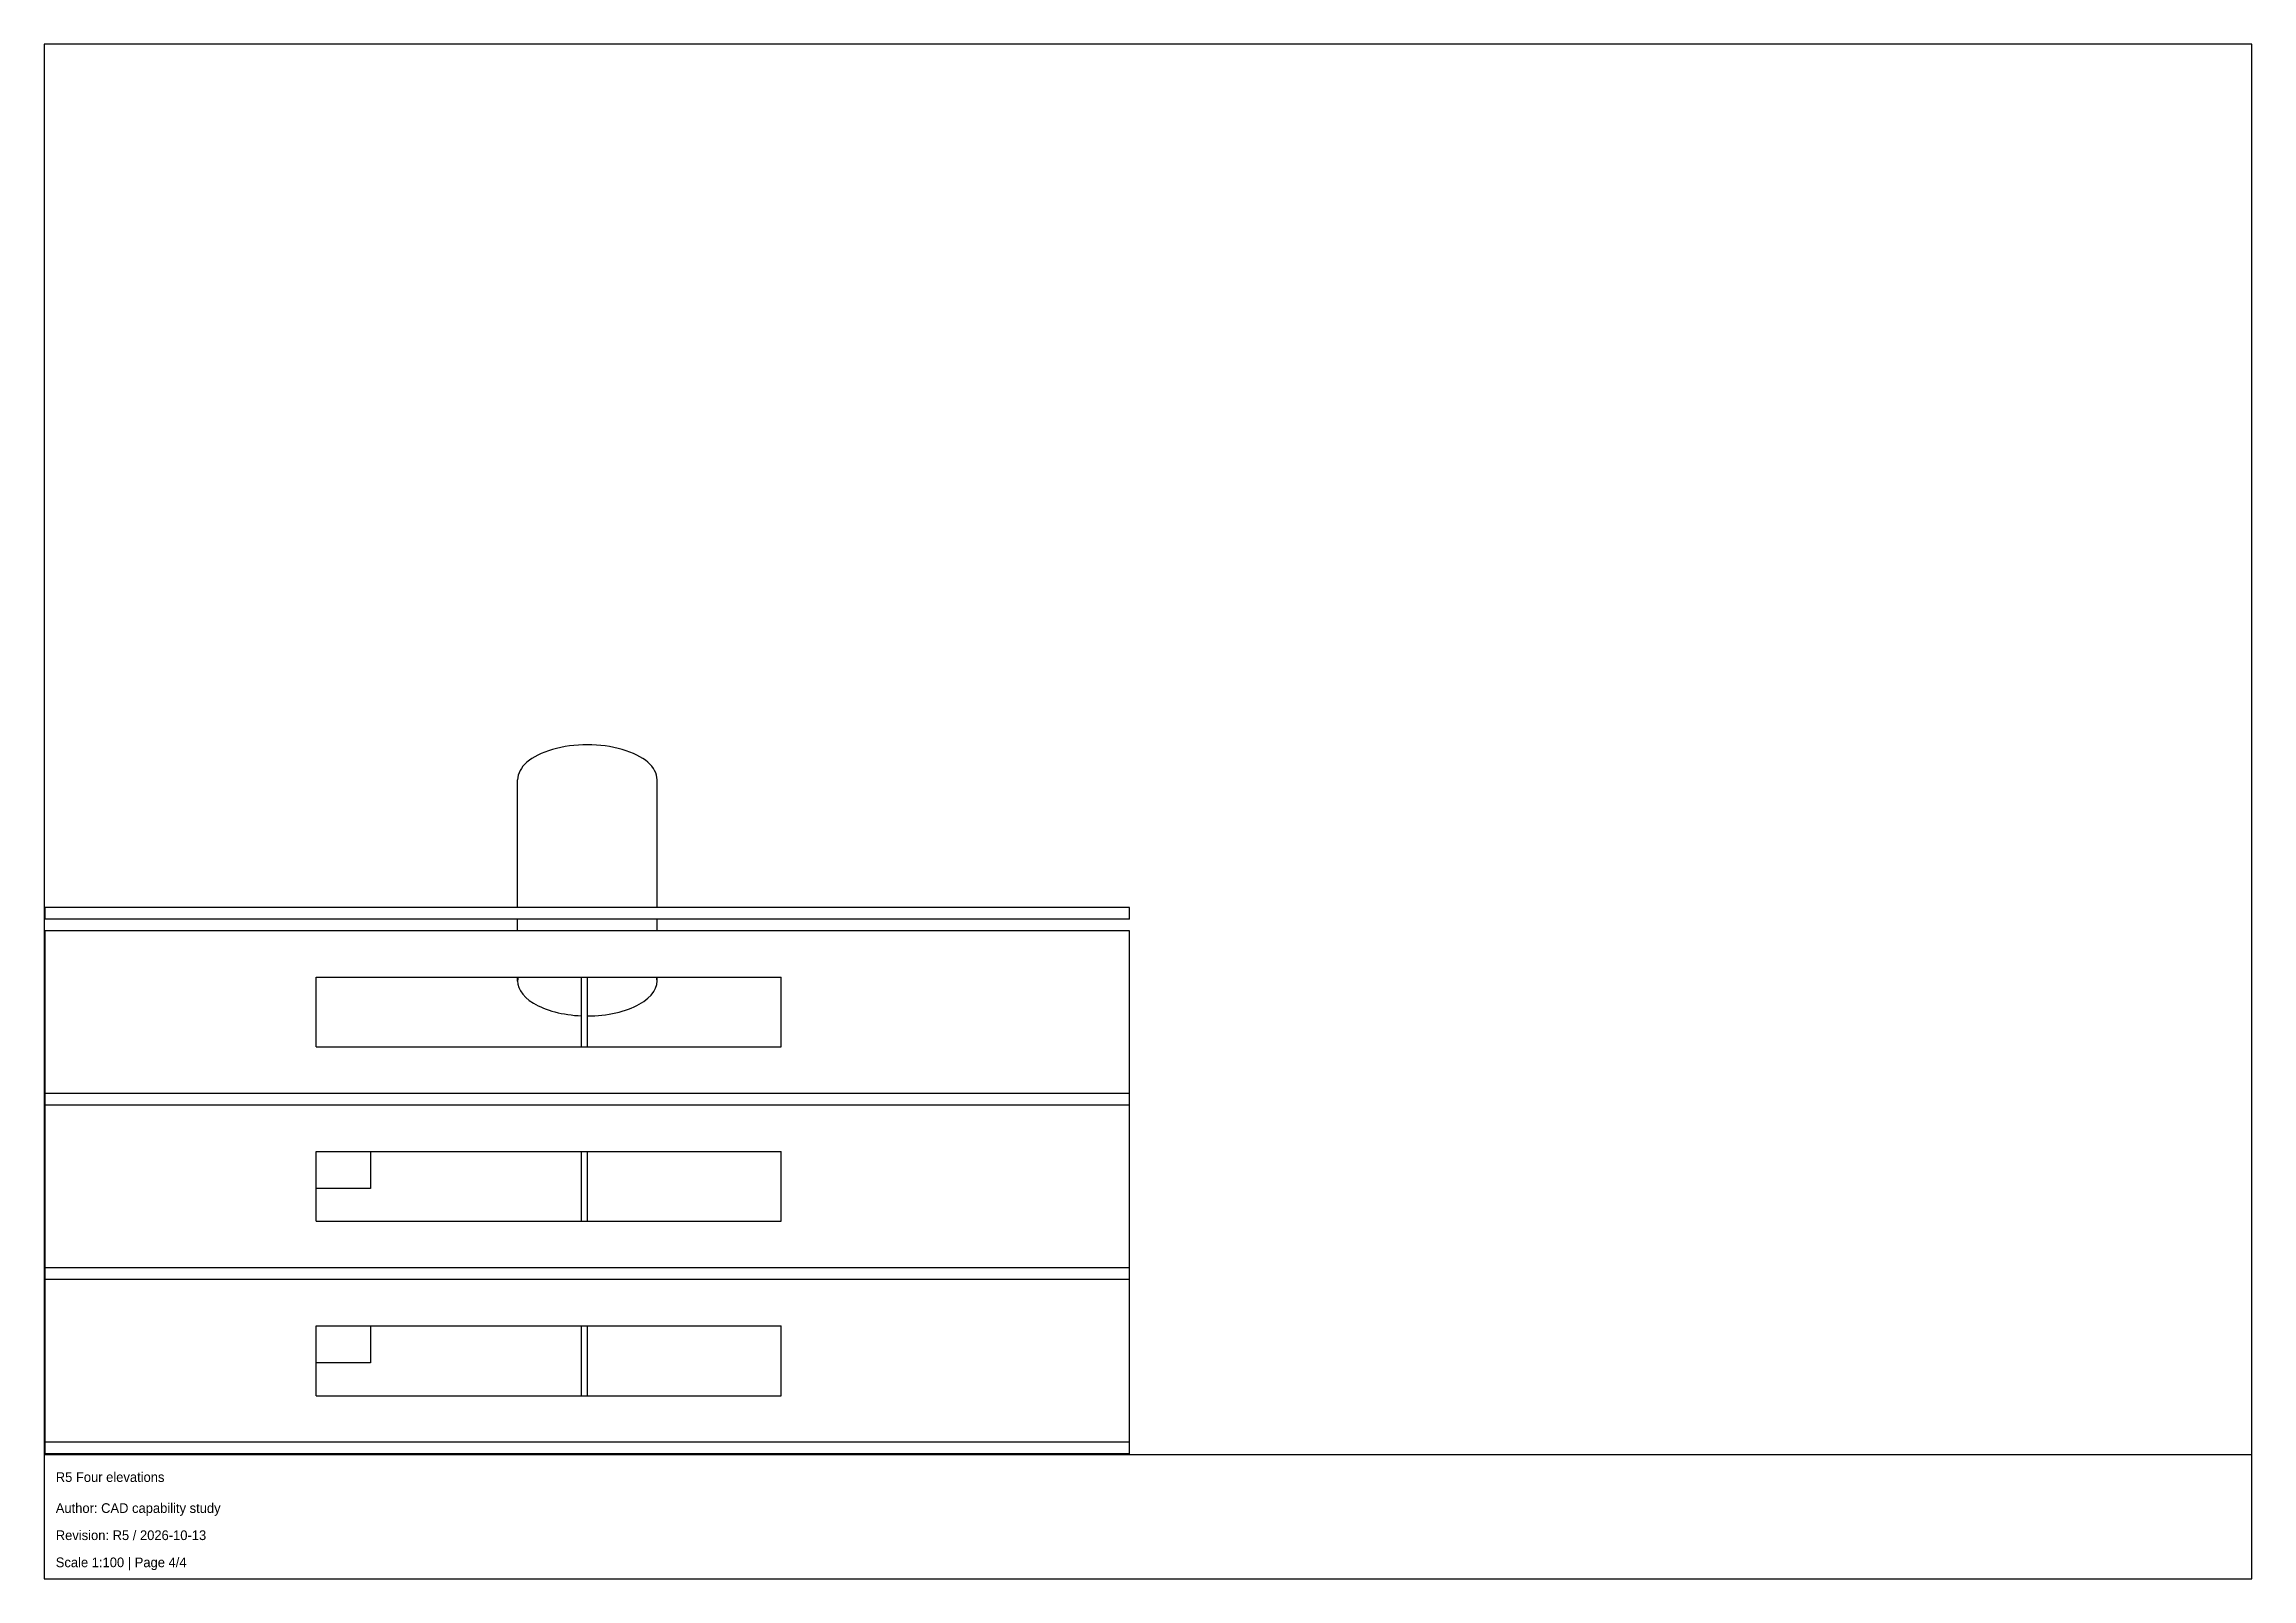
# Model space of a CAD drawing. Header units: millimetres. Extents: x 57854 to 58424, y 12 to 408.
import ezdxf

# ---------------------------------------------------------------- set-up
doc = ezdxf.new("R2010")
doc.units = ezdxf.units.MM
doc.layers.add('90 Derived drawings', color=7, linetype='CONTINUOUS', lineweight=25, true_color=0x202020)
doc.layers.add('Default', color=7, linetype='CONTINUOUS', lineweight=25, true_color=0x4f8cff)

msp = doc.modelspace()

# ---------------------------------------------------------------- linework, layer by layer
at = {"layer": '90 Derived drawings', "linetype": 'CONTINUOUS', "lineweight": 25, "true_color": 0x202020}
for p, q in [((57976.25, 185.25), (57976.25, 218.21)), ((58012.25, 185.25), (58012.25, 218.21)), ((57854.25, 182.25), (57854.25, 185.25)), ((58134.25, 185.25), (57854.25, 185.25)), ((58134.25, 182.25), (58134.25, 185.25)), ((58134.25, 182.25), (57854.25, 182.25)), ((57854.25, 137.25), (57854.25, 179.25)), ((58134.25, 179.25), (57854.25, 179.25)), ((57976.25, 179.25), (57976.25, 182.25)), ((58012.25, 179.25), (58012.25, 182.25)), ((58134.25, 137.25), (58134.25, 179.25)), ((57924.25, 149.25), (57924.25, 167.25)), ((57924.25, 167.25), (57976.25, 167.25)), ((57924.25, 167.25), (58044.25, 167.25)), ((57976.25, 166.25), (57976.25, 167.25)), ((57992.75, 149.25), (57992.75, 167.25)), ((57994.25, 149.25), (57994.25, 167.25)), ((58012.25, 167.25), (58044.25, 167.25)), ((58012.25, 166.25), (58012.25, 167.25)), ((58044.25, 149.25), (58044.25, 167.25)), ((57924.25, 149.25), (57992.75, 149.25)), ((57924.25, 149.25), (58044.25, 149.25)), ((57994.25, 149.25), (58044.25, 149.25)), ((57854.25, 134.25), (57854.25, 137.25)), ((58134.25, 137.25), (57854.25, 137.25)), ((58134.25, 137.25), (57854.25, 137.25)), ((58134.25, 134.25), (58134.25, 137.25)), ((57854.25, 92.25), (57854.25, 134.25)), ((58134.25, 134.25), (57854.25, 134.25)), ((58134.25, 134.25), (57854.25, 134.25)), ((58134.25, 92.25), (58134.25, 134.25)), ((57924.25, 104.25), (57924.25, 122.25)), ((57924.25, 122.25), (58044.25, 122.25)), ((57938.25, 122.25), (57992.75, 122.25)), ((57938.25, 122.25), (57938.25, 112.75)), ((57992.75, 104.25), (57992.75, 122.25)), ((57994.25, 122.25), (58044.25, 122.25)), ((57994.25, 104.25), (57994.25, 122.25)), ((58044.25, 104.25), (58044.25, 122.25)), ((57924.25, 104.25), (57924.25, 112.75)), ((57938.25, 112.75), (57924.25, 112.75)), ((57924.25, 104.25), (57992.75, 104.25)), ((57924.25, 104.25), (58044.25, 104.25)), ((57994.25, 104.25), (58044.25, 104.25)), ((57854.25, 89.25), (57854.25, 92.25)), ((58134.25, 92.25), (57854.25, 92.25)), ((58134.25, 92.25), (57854.25, 92.25)), ((58134.25, 89.25), (58134.25, 92.25)), ((57854.25, 47.25), (57854.25, 89.25)), ((58134.25, 89.25), (57854.25, 89.25)), ((58134.25, 89.25), (57854.25, 89.25)), ((58134.25, 47.25), (58134.25, 89.25)), ((57924.25, 59.25), (57924.25, 77.25)), ((57924.25, 77.25), (58044.25, 77.25)), ((57938.25, 77.25), (57992.75, 77.25)), ((57938.25, 77.25), (57938.25, 67.75)), ((57992.75, 59.25), (57992.75, 77.25)), ((57994.25, 77.25), (58044.25, 77.25)), ((57994.25, 59.25), (57994.25, 77.25)), ((58044.25, 59.25), (58044.25, 77.25)), ((57924.25, 59.25), (57924.25, 67.75)), ((57938.25, 67.75), (57924.25, 67.75)), ((57924.25, 59.25), (57992.75, 59.25)), ((57924.25, 59.25), (58044.25, 59.25)), ((57994.25, 59.25), (58044.25, 59.25)), ((57854.25, 44.25), (57854.25, 47.25)), ((58134.25, 47.25), (57854.25, 47.25)), ((58134.25, 47.25), (57854.25, 47.25)), ((58134.25, 44.25), (58134.25, 47.25)), ((58134.25, 44.25), (57854.25, 44.25))]:
    msp.add_line(p, q, dxfattribs=at)
for centre, start_param, end_param in [((57994.25, 218.21), 0, 3.141593), ((57994.25, 166.25), 3.030252, 4.628959), ((57994.25, 166.25), 4.712389, 0.111341)]:
    msp.add_ellipse(centre, major_axis=(18, 0), ratio=0.5, start_param=start_param, end_param=end_param, dxfattribs=at)
at = {"layer": 'Default', "linetype": 'CONTINUOUS', "lineweight": 25, "true_color": 0x4f8cff}
for points in [[(57854, 12), (58424, 12), (58424, 408), (57854, 408)], [(57854, 12), (58424, 12), (58424, 44), (57854, 44)]]:
    msp.add_lwpolyline(points, close=True, dxfattribs=at)

# ---------------------------------------------------------------- texts
for s, p in [('R5 Four elevations', (57857, 37)), ('Author: CAD capability study', (57857, 29)), ('Revision: R5 / 2026-10-13', (57857, 22)), ('Scale 1:100 | Page 4/4', (57857, 15))]:
    msp.add_text(s, height=2.5, dxfattribs=at).set_placement(p)

doc.saveas('drawing.dxf')
